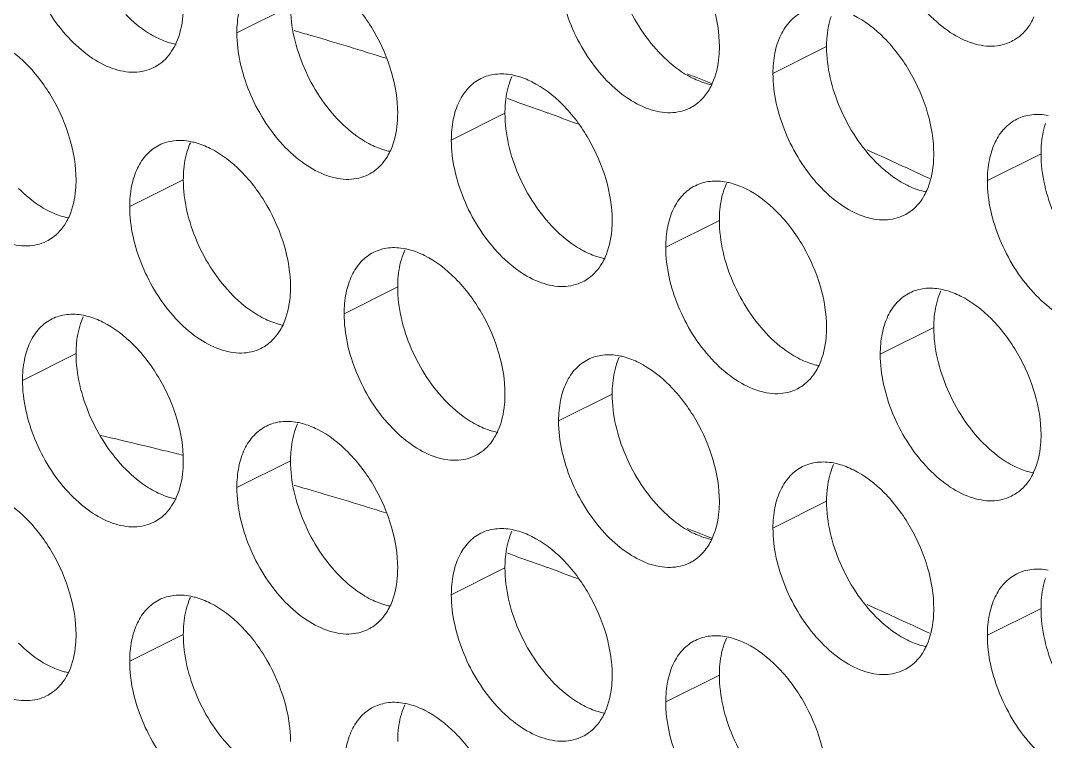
# Model space of a CAD drawing. Header units: millimetres. Extents: x 0 to 2524, y 0 to 1785.
# Drawn here: x 1859.44 to 1870.26, y 799.58 to 807.19 of the extents above; entities that cross this region are included whole.
import ezdxf

# ---------------------------------------------------------------- set-up
doc = ezdxf.new("R2010")
doc.units = ezdxf.units.MM
doc.header["$LTSCALE"] = 0.1
doc.layers.add('标注', color=251, linetype='Continuous', lineweight=9)

msp = doc.modelspace()

# ---------------------------------------------------------------- linework, layer by layer
at = {"layer": '标注'}
for p, q in [((1862.288, 807.347), (1861.722, 807.064)), ((1867.945, 806.918), (1867.379, 806.635)), ((1866.618, 806.574), (1866.672, 806.553)), ((1866.672, 806.553), (1866.731, 806.529)), ((1864.599, 806.362), (1864.577, 806.369)), ((1864.678, 806.334), (1864.599, 806.362)), ((1864.551, 806.215), (1863.985, 805.932)), ((1870.208, 805.787), (1869.642, 805.504)), ((1861.157, 805.512), (1860.591, 805.229)), ((1868.969, 805.554), (1869.03, 805.525)), ((1866.814, 805.084), (1866.248, 804.801)), ((1863.419, 804.381), (1862.854, 804.098)), ((1869.076, 803.953), (1868.511, 803.67)), ((1860.025, 803.678), (1859.46, 803.395)), ((1865.682, 803.25), (1865.117, 802.967)), ((1862.288, 802.547), (1861.722, 802.264)), ((1867.945, 802.118), (1867.379, 801.835)), ((1866.618, 801.774), (1866.672, 801.753)), ((1866.672, 801.753), (1866.731, 801.729)), ((1864.599, 801.562), (1864.577, 801.569)), ((1864.678, 801.534), (1864.599, 801.562)), ((1864.551, 801.415), (1863.985, 801.132)), ((1870.208, 800.987), (1869.642, 800.704)), ((1868.969, 800.754), (1869.03, 800.725)), ((1861.157, 800.712), (1860.591, 800.429)), ((1866.814, 800.284), (1866.248, 800.001))]:
    msp.add_line(p, q, dxfattribs=at)
for centre, radius, start, end in [((1851.393, 768.97), 39.654, 73.727, 73.9941), ((1851.179, 768.244), 40.411, 72.5573, 73.7232), ((1869.693, 807.378), 0.453, 296.5256, 305.9034), ((1860.642, 807.103), 0.453, 296.5256, 305.9034), ((1865.295, 806.304), 0.734, 155.8796, 161.7803), ((1850.978, 767.436), 42.147, 68.2177, 68.4277), ((1850.332, 765.691), 43.1, 70.0992, 70.5572), ((1866.299, 806.675), 0.453, 296.5256, 305.9034), ((1850.171, 765.248), 43.572, 69.6619, 70.0992), ((1861.901, 805.601), 0.734, 155.8796, 161.7803), ((1849.654, 764.347), 45.509, 64.8858, 65.7125), ((1862.905, 805.972), 0.453, 296.5256, 305.9034), ((1867.558, 805.173), 0.734, 155.8796, 161.7803), ((1868.562, 805.543), 0.453, 296.5256, 305.9034), ((1859.511, 805.269), 0.453, 296.5256, 305.9034), ((1864.164, 804.47), 0.734, 155.8796, 161.7803), ((1865.168, 804.84), 0.453, 296.5256, 305.9034), ((1869.821, 804.041), 0.734, 155.8796, 161.7803), ((1860.77, 803.767), 0.734, 155.8796, 161.7803), ((1861.774, 804.138), 0.453, 296.5256, 305.9034), ((1866.427, 803.339), 0.734, 155.8796, 161.7803), ((1867.431, 803.709), 0.453, 296.5256, 305.9034), ((1863.033, 802.636), 0.734, 155.8796, 161.7803), ((1851.95, 766.256), 37.495, 75.7992, 77.1627), ((1864.037, 803.006), 0.453, 296.5256, 305.9034), ((1868.689, 802.207), 0.734, 155.8796, 161.7803), ((1851.393, 764.17), 39.654, 73.727, 73.9941), ((1851.179, 763.444), 40.411, 72.5573, 73.7232), ((1869.693, 802.578), 0.453, 296.5256, 305.9034), ((1860.642, 802.303), 0.453, 296.5256, 305.9034), ((1850.978, 762.636), 42.147, 68.2177, 68.4277), ((1865.295, 801.504), 0.734, 155.8796, 161.7803), ((1850.332, 760.891), 43.1, 70.0992, 70.5572), ((1866.299, 801.875), 0.453, 296.5256, 305.9034), ((1850.171, 760.448), 43.572, 69.6619, 70.0992), ((1861.901, 800.801), 0.734, 155.8796, 161.7803), ((1849.654, 759.547), 45.509, 64.8858, 65.7125), ((1862.905, 801.172), 0.453, 296.5256, 305.9034), ((1867.558, 800.373), 0.734, 155.8796, 161.7803), ((1868.562, 800.743), 0.453, 296.5256, 305.9034), ((1859.511, 800.469), 0.453, 296.5256, 305.9034), ((1864.164, 799.67), 0.734, 155.8796, 161.7803), ((1865.168, 800.04), 0.453, 296.5256, 305.9034)]:
    msp.add_arc(centre, radius, start, end, dxfattribs=at)
for points, knots in [([(1869.896, 806.972), (1869.833, 806.941), (1869.683, 806.907), (1869.445, 806.955), (1869.207, 807.085), (1868.899, 807.363), (1868.613, 807.826), (1868.511, 808.258), (1868.511, 808.47)], [0, 0, 0, 0, 0.090718, 0.191742, 0.308104, 0.439279, 0.725532, 1, 1, 1, 1]), ([(1865.965, 808.382), (1866.086, 808.321), (1866.316, 808.141), (1866.582, 807.783), (1866.764, 807.364), (1866.814, 807.063), (1866.814, 806.918)], [0, 0, 0, 0, 0.229676, 0.488215, 0.753207, 1, 1, 1, 1]), ([(1860.845, 806.698), (1860.782, 806.666), (1860.632, 806.632), (1860.395, 806.68), (1860.156, 806.811), (1859.848, 807.088), (1859.562, 807.551), (1859.46, 807.984), (1859.46, 808.195)], [0, 0, 0, 0, 0.090718, 0.191742, 0.308104, 0.439279, 0.725532, 1, 1, 1, 1]), ([(1866.206, 806.828), (1866.044, 806.99), (1865.793, 807.377), (1865.682, 807.828), (1865.682, 808.05)], [0, 0, 0, 0, 0.508684, 1, 1, 1, 1]), ([(1866.502, 806.269), (1866.439, 806.238), (1866.289, 806.204), (1866.051, 806.252), (1865.813, 806.382), (1865.505, 806.66), (1865.219, 807.123), (1865.117, 807.555), (1865.117, 807.767)], [0, 0, 0, 0, 0.090718, 0.191742, 0.308104, 0.439279, 0.725532, 1, 1, 1, 1]), ([(1861.722, 807.064), (1861.722, 807.137), (1861.734, 807.276), (1861.793, 807.466), (1861.893, 807.618), (1861.985, 807.688), (1862.034, 807.713)], [0, 0, 0, 0, 0.289235, 0.54966, 0.782932, 1, 1, 1, 1]), ([(1862.571, 807.679), (1862.692, 807.618), (1862.922, 807.438), (1863.188, 807.08), (1863.369, 806.661), (1863.419, 806.36), (1863.419, 806.215)], [0, 0, 0, 0, 0.229676, 0.488215, 0.753207, 1, 1, 1, 1]), ([(1861.157, 807.347), (1861.157, 807.311), (1861.151, 807.179), (1861.122, 807.046), (1861.082, 806.958)], [0, 0, 0, 0, 0.268874, 1, 1, 1, 1]), ([(1862.812, 806.125), (1862.65, 806.287), (1862.399, 806.675), (1862.288, 807.125), (1862.288, 807.347)], [0, 0, 0, 0, 0.508684, 1, 1, 1, 1]), ([(1860.874, 807.015), (1860.845, 807.029), (1860.728, 807.095), (1860.622, 807.183), (1860.549, 807.256)], [0, 0, 0, 0, 0.235002, 1, 1, 1, 1]), ([(1867.379, 806.635), (1867.379, 806.708), (1867.391, 806.847), (1867.45, 807.037), (1867.55, 807.19), (1867.642, 807.26), (1867.691, 807.284)], [0, 0, 0, 0, 0.289235, 0.54966, 0.782932, 1, 1, 1, 1]), ([(1867.945, 806.918), (1867.945, 806.947), (1867.949, 807.054), (1867.967, 807.161), (1867.992, 807.237)], [0, 0, 0, 0, 0.264225, 1, 1, 1, 1]), ([(1868.228, 807.25), (1868.348, 807.19), (1868.579, 807.01), (1868.845, 806.652), (1869.026, 806.233), (1869.076, 805.932), (1869.076, 805.787)], [0, 0, 0, 0, 0.229676, 0.488215, 0.753207, 1, 1, 1, 1]), ([(1870.133, 807.232), (1870.123, 807.209), (1870.08, 807.125), (1870.015, 807.051), (1869.959, 807.011)], [0, 0, 0, 0, 0.265525, 1, 1, 1, 1]), ([(1861.082, 806.942), (1861.064, 806.946), (1860.993, 806.962), (1860.924, 806.99), (1860.874, 807.015)], [0, 0, 0, 0, 0.238696, 1, 1, 1, 1]), ([(1863.108, 805.566), (1863.045, 805.535), (1862.895, 805.501), (1862.657, 805.549), (1862.419, 805.679), (1862.111, 805.957), (1861.825, 806.42), (1861.722, 806.852), (1861.722, 807.064)], [0, 0, 0, 0, 0.090718, 0.191742, 0.308104, 0.439279, 0.725532, 1, 1, 1, 1]), ([(1859.177, 806.976), (1859.298, 806.915), (1859.528, 806.735), (1859.794, 806.377), (1859.975, 805.958), (1860.025, 805.657), (1860.025, 805.512)], [0, 0, 0, 0, 0.229676, 0.488215, 0.753207, 1, 1, 1, 1]), ([(1861.082, 806.958), (1861.072, 806.935), (1861.029, 806.851), (1860.964, 806.777), (1860.908, 806.736)], [0, 0, 0, 0, 0.265525, 1, 1, 1, 1]), ([(1866.814, 806.918), (1866.814, 806.883), (1866.808, 806.75), (1866.779, 806.618), (1866.739, 806.529)], [0, 0, 0, 0, 0.268874, 1, 1, 1, 1]), ([(1868.469, 805.696), (1868.307, 805.859), (1868.056, 806.246), (1867.945, 806.697), (1867.945, 806.918)], [0, 0, 0, 0, 0.508684, 1, 1, 1, 1]), ([(1866.531, 806.586), (1866.502, 806.6), (1866.384, 806.667), (1866.279, 806.754), (1866.206, 806.828)], [0, 0, 0, 0, 0.235002, 1, 1, 1, 1]), ([(1863.985, 805.932), (1863.985, 806.005), (1863.997, 806.144), (1864.056, 806.334), (1864.156, 806.487), (1864.248, 806.557), (1864.297, 806.581)], [0, 0, 0, 0, 0.289235, 0.54966, 0.782932, 1, 1, 1, 1]), ([(1864.297, 806.581), (1864.345, 806.606), (1864.455, 806.637), (1864.569, 806.63), (1864.626, 806.62)], [0, 0, 0, 0, 0.482538, 1, 1, 1, 1]), ([(1864.626, 806.62), (1864.643, 806.616), (1864.715, 806.6), (1864.784, 806.572), (1864.834, 806.547)], [0, 0, 0, 0, 0.238696, 1, 1, 1, 1]), ([(1866.738, 806.514), (1866.721, 806.517), (1866.65, 806.534), (1866.581, 806.561), (1866.531, 806.586)], [0, 0, 0, 0, 0.238696, 1, 1, 1, 1]), ([(1868.764, 805.138), (1868.702, 805.107), (1868.552, 805.073), (1868.314, 805.12), (1868.076, 805.251), (1867.768, 805.529), (1867.482, 805.991), (1867.379, 806.424), (1867.379, 806.635)], [0, 0, 0, 0, 0.090718, 0.191742, 0.308104, 0.439279, 0.725532, 1, 1, 1, 1]), ([(1864.551, 806.215), (1864.551, 806.244), (1864.555, 806.351), (1864.573, 806.459), (1864.598, 806.534)], [0, 0, 0, 0, 0.264225, 1, 1, 1, 1]), ([(1864.834, 806.547), (1864.954, 806.487), (1865.185, 806.307), (1865.451, 805.949), (1865.632, 805.53), (1865.682, 805.229), (1865.682, 805.084)], [0, 0, 0, 0, 0.229676, 0.488215, 0.753207, 1, 1, 1, 1]), ([(1866.739, 806.529), (1866.729, 806.506), (1866.685, 806.422), (1866.621, 806.348), (1866.565, 806.308)], [0, 0, 0, 0, 0.265525, 1, 1, 1, 1]), ([(1859.713, 804.863), (1859.651, 804.832), (1859.501, 804.798), (1859.263, 804.846), (1859.025, 804.977), (1858.717, 805.254), (1858.431, 805.717), (1858.328, 806.149), (1858.328, 806.361)], [0, 0, 0, 0, 0.090718, 0.191742, 0.308104, 0.439279, 0.725532, 1, 1, 1, 1]), ([(1863.419, 806.215), (1863.419, 806.18), (1863.414, 806.047), (1863.385, 805.915), (1863.345, 805.826)], [0, 0, 0, 0, 0.268874, 1, 1, 1, 1]), ([(1865.075, 804.993), (1864.913, 805.156), (1864.662, 805.543), (1864.551, 805.994), (1864.551, 806.215)], [0, 0, 0, 0, 0.508684, 1, 1, 1, 1]), ([(1869.642, 805.504), (1869.642, 805.577), (1869.654, 805.716), (1869.713, 805.906), (1869.812, 806.058), (1869.905, 806.129), (1869.954, 806.153)], [0, 0, 0, 0, 0.289235, 0.54966, 0.782932, 1, 1, 1, 1]), ([(1869.954, 806.153), (1870.002, 806.177), (1870.112, 806.209), (1870.226, 806.202), (1870.283, 806.191)], [0, 0, 0, 0, 0.482538, 1, 1, 1, 1]), ([(1863.137, 805.883), (1863.108, 805.897), (1862.99, 805.964), (1862.885, 806.051), (1862.812, 806.125)], [0, 0, 0, 0, 0.235002, 1, 1, 1, 1]), ([(1870.208, 805.787), (1870.208, 805.815), (1870.211, 805.923), (1870.23, 806.03), (1870.255, 806.105)], [0, 0, 0, 0, 0.264225, 1, 1, 1, 1]), ([(1860.903, 805.878), (1860.951, 805.903), (1861.061, 805.934), (1861.175, 805.928), (1861.232, 805.917)], [0, 0, 0, 0, 0.482538, 1, 1, 1, 1]), ([(1865.37, 804.435), (1865.308, 804.404), (1865.158, 804.37), (1864.92, 804.417), (1864.682, 804.548), (1864.374, 804.826), (1864.088, 805.288), (1863.985, 805.721), (1863.985, 805.932)], [0, 0, 0, 0, 0.090718, 0.191742, 0.308104, 0.439279, 0.725532, 1, 1, 1, 1]), ([(1860.591, 805.229), (1860.591, 805.302), (1860.603, 805.441), (1860.662, 805.631), (1860.761, 805.784), (1860.854, 805.854), (1860.903, 805.878)], [0, 0, 0, 0, 0.289235, 0.54966, 0.782932, 1, 1, 1, 1]), ([(1861.157, 805.512), (1861.157, 805.541), (1861.16, 805.648), (1861.179, 805.756), (1861.204, 805.831)], [0, 0, 0, 0, 0.264225, 1, 1, 1, 1]), ([(1861.232, 805.917), (1861.249, 805.913), (1861.321, 805.897), (1861.39, 805.869), (1861.44, 805.844)], [0, 0, 0, 0, 0.238696, 1, 1, 1, 1]), ([(1861.44, 805.844), (1861.56, 805.784), (1861.791, 805.604), (1862.057, 805.246), (1862.238, 804.827), (1862.288, 804.526), (1862.288, 804.381)], [0, 0, 0, 0, 0.229676, 0.488215, 0.753207, 1, 1, 1, 1]), ([(1863.344, 805.811), (1863.327, 805.814), (1863.256, 805.831), (1863.187, 805.858), (1863.137, 805.883)], [0, 0, 0, 0, 0.238696, 1, 1, 1, 1]), ([(1863.345, 805.826), (1863.335, 805.804), (1863.291, 805.72), (1863.227, 805.645), (1863.171, 805.605)], [0, 0, 0, 0, 0.265525, 1, 1, 1, 1]), ([(1869.076, 805.787), (1869.076, 805.751), (1869.071, 805.619), (1869.041, 805.486), (1869.002, 805.398)], [0, 0, 0, 0, 0.268874, 1, 1, 1, 1]), ([(1870.732, 804.565), (1870.57, 804.728), (1870.319, 805.115), (1870.208, 805.565), (1870.208, 805.787)], [0, 0, 0, 0, 0.508684, 1, 1, 1, 1]), ([(1868.794, 805.455), (1868.765, 805.469), (1868.647, 805.535), (1868.542, 805.623), (1868.469, 805.696)], [0, 0, 0, 0, 0.235002, 1, 1, 1, 1]), ([(1860.025, 805.512), (1860.025, 805.477), (1860.02, 805.344), (1859.99, 805.212), (1859.951, 805.123)], [0, 0, 0, 0, 0.268874, 1, 1, 1, 1]), ([(1861.681, 804.29), (1861.519, 804.453), (1861.268, 804.84), (1861.157, 805.291), (1861.157, 805.512)], [0, 0, 0, 0, 0.508684, 1, 1, 1, 1]), ([(1866.56, 805.45), (1866.608, 805.474), (1866.718, 805.506), (1866.832, 805.499), (1866.889, 805.488)], [0, 0, 0, 0, 0.482538, 1, 1, 1, 1]), ([(1871.027, 804.006), (1870.965, 803.975), (1870.815, 803.941), (1870.577, 803.989), (1870.338, 804.12), (1870.031, 804.397), (1869.745, 804.86), (1869.642, 805.292), (1869.642, 805.504)], [0, 0, 0, 0, 0.090718, 0.191742, 0.308104, 0.439279, 0.725532, 1, 1, 1, 1]), ([(1859.743, 805.18), (1859.714, 805.194), (1859.596, 805.261), (1859.491, 805.348), (1859.418, 805.422)], [0, 0, 0, 0, 0.235002, 1, 1, 1, 1]), ([(1866.248, 804.801), (1866.248, 804.874), (1866.26, 805.013), (1866.319, 805.203), (1866.418, 805.355), (1866.511, 805.426), (1866.56, 805.45)], [0, 0, 0, 0, 0.289235, 0.54966, 0.782932, 1, 1, 1, 1]), ([(1866.814, 805.084), (1866.814, 805.112), (1866.817, 805.22), (1866.836, 805.327), (1866.861, 805.402)], [0, 0, 0, 0, 0.264225, 1, 1, 1, 1]), ([(1866.889, 805.488), (1866.906, 805.485), (1866.978, 805.468), (1867.046, 805.441), (1867.096, 805.416)], [0, 0, 0, 0, 0.238696, 1, 1, 1, 1]), ([(1867.096, 805.416), (1867.217, 805.356), (1867.448, 805.175), (1867.714, 804.817), (1867.895, 804.399), (1867.945, 804.097), (1867.945, 803.953)], [0, 0, 0, 0, 0.229676, 0.488215, 0.753207, 1, 1, 1, 1]), ([(1869.001, 805.383), (1868.984, 805.386), (1868.912, 805.402), (1868.844, 805.43), (1868.794, 805.455)], [0, 0, 0, 0, 0.238696, 1, 1, 1, 1]), ([(1869.002, 805.398), (1868.991, 805.375), (1868.948, 805.291), (1868.884, 805.217), (1868.828, 805.176)], [0, 0, 0, 0, 0.265525, 1, 1, 1, 1]), ([(1859.95, 805.108), (1859.933, 805.111), (1859.861, 805.128), (1859.793, 805.155), (1859.743, 805.18)], [0, 0, 0, 0, 0.238696, 1, 1, 1, 1]), ([(1861.976, 803.732), (1861.914, 803.701), (1861.764, 803.667), (1861.526, 803.715), (1861.287, 803.845), (1860.98, 804.123), (1860.694, 804.585), (1860.591, 805.018), (1860.591, 805.229)], [0, 0, 0, 0, 0.090718, 0.191742, 0.308104, 0.439279, 0.725532, 1, 1, 1, 1]), ([(1859.951, 805.123), (1859.94, 805.101), (1859.897, 805.017), (1859.833, 804.942), (1859.777, 804.902)], [0, 0, 0, 0, 0.265525, 1, 1, 1, 1]), ([(1865.682, 805.084), (1865.682, 805.048), (1865.677, 804.916), (1865.647, 804.783), (1865.608, 804.695)], [0, 0, 0, 0, 0.268874, 1, 1, 1, 1]), ([(1867.337, 803.862), (1867.176, 804.025), (1866.925, 804.412), (1866.814, 804.862), (1866.814, 805.084)], [0, 0, 0, 0, 0.508684, 1, 1, 1, 1]), ([(1865.399, 804.752), (1865.371, 804.766), (1865.253, 804.832), (1865.148, 804.92), (1865.075, 804.993)], [0, 0, 0, 0, 0.235002, 1, 1, 1, 1]), ([(1862.854, 804.098), (1862.854, 804.171), (1862.866, 804.31), (1862.925, 804.5), (1863.024, 804.652), (1863.117, 804.723), (1863.166, 804.747)], [0, 0, 0, 0, 0.289235, 0.54966, 0.782932, 1, 1, 1, 1]), ([(1863.166, 804.747), (1863.214, 804.771), (1863.324, 804.803), (1863.438, 804.796), (1863.495, 804.785)], [0, 0, 0, 0, 0.482538, 1, 1, 1, 1]), ([(1863.495, 804.785), (1863.512, 804.782), (1863.583, 804.765), (1863.652, 804.738), (1863.702, 804.713)], [0, 0, 0, 0, 0.238696, 1, 1, 1, 1]), ([(1865.607, 804.68), (1865.59, 804.683), (1865.518, 804.7), (1865.449, 804.727), (1865.399, 804.752)], [0, 0, 0, 0, 0.238696, 1, 1, 1, 1]), ([(1867.633, 803.304), (1867.57, 803.272), (1867.421, 803.238), (1867.183, 803.286), (1866.944, 803.417), (1866.637, 803.694), (1866.351, 804.157), (1866.248, 804.589), (1866.248, 804.801)], [0, 0, 0, 0, 0.090718, 0.191742, 0.308104, 0.439279, 0.725532, 1, 1, 1, 1]), ([(1863.419, 804.381), (1863.419, 804.409), (1863.423, 804.517), (1863.442, 804.624), (1863.467, 804.699)], [0, 0, 0, 0, 0.264225, 1, 1, 1, 1]), ([(1863.702, 804.713), (1863.823, 804.653), (1864.054, 804.472), (1864.32, 804.114), (1864.501, 803.696), (1864.551, 803.395), (1864.551, 803.25)], [0, 0, 0, 0, 0.229676, 0.488215, 0.753207, 1, 1, 1, 1]), ([(1865.608, 804.695), (1865.597, 804.672), (1865.554, 804.588), (1865.49, 804.514), (1865.434, 804.473)], [0, 0, 0, 0, 0.265525, 1, 1, 1, 1]), ([(1862.288, 804.381), (1862.288, 804.345), (1862.282, 804.213), (1862.253, 804.08), (1862.214, 803.992)], [0, 0, 0, 0, 0.268874, 1, 1, 1, 1]), ([(1863.943, 803.159), (1863.782, 803.322), (1863.531, 803.709), (1863.419, 804.159), (1863.419, 804.381)], [0, 0, 0, 0, 0.508684, 1, 1, 1, 1]), ([(1868.511, 803.67), (1868.511, 803.743), (1868.523, 803.881), (1868.582, 804.072), (1868.681, 804.224), (1868.774, 804.294), (1868.823, 804.319)], [0, 0, 0, 0, 0.289235, 0.54966, 0.782932, 1, 1, 1, 1]), ([(1868.823, 804.319), (1868.871, 804.343), (1868.981, 804.375), (1869.095, 804.368), (1869.151, 804.357)], [0, 0, 0, 0, 0.482538, 1, 1, 1, 1]), ([(1869.151, 804.357), (1869.169, 804.354), (1869.24, 804.337), (1869.309, 804.31), (1869.359, 804.285)], [0, 0, 0, 0, 0.238696, 1, 1, 1, 1]), ([(1862.005, 804.049), (1861.977, 804.063), (1861.859, 804.13), (1861.753, 804.217), (1861.681, 804.29)], [0, 0, 0, 0, 0.235002, 1, 1, 1, 1]), ([(1869.076, 803.953), (1869.076, 803.981), (1869.08, 804.088), (1869.099, 804.196), (1869.124, 804.271)], [0, 0, 0, 0, 0.264225, 1, 1, 1, 1]), ([(1869.359, 804.285), (1869.48, 804.224), (1869.71, 804.044), (1869.977, 803.686), (1870.158, 803.267), (1870.208, 802.966), (1870.208, 802.821)], [0, 0, 0, 0, 0.229676, 0.488215, 0.753207, 1, 1, 1, 1]), ([(1859.772, 804.044), (1859.82, 804.068), (1859.93, 804.1), (1860.044, 804.093), (1860.101, 804.082)], [0, 0, 0, 0, 0.482538, 1, 1, 1, 1]), ([(1864.239, 802.601), (1864.176, 802.569), (1864.026, 802.535), (1863.789, 802.583), (1863.55, 802.714), (1863.242, 802.991), (1862.956, 803.454), (1862.854, 803.886), (1862.854, 804.098)], [0, 0, 0, 0, 0.090718, 0.191742, 0.308104, 0.439279, 0.725532, 1, 1, 1, 1]), ([(1859.46, 803.395), (1859.46, 803.468), (1859.472, 803.607), (1859.531, 803.797), (1859.63, 803.949), (1859.723, 804.02), (1859.772, 804.044)], [0, 0, 0, 0, 0.289235, 0.54966, 0.782932, 1, 1, 1, 1]), ([(1860.025, 803.678), (1860.025, 803.706), (1860.029, 803.814), (1860.048, 803.921), (1860.073, 803.996)], [0, 0, 0, 0, 0.264225, 1, 1, 1, 1]), ([(1860.101, 804.082), (1860.118, 804.079), (1860.189, 804.062), (1860.258, 804.035), (1860.308, 804.01)], [0, 0, 0, 0, 0.238696, 1, 1, 1, 1]), ([(1860.308, 804.01), (1860.429, 803.95), (1860.659, 803.769), (1860.926, 803.411), (1861.107, 802.993), (1861.157, 802.692), (1861.157, 802.547)], [0, 0, 0, 0, 0.229676, 0.488215, 0.753207, 1, 1, 1, 1]), ([(1862.213, 803.977), (1862.196, 803.98), (1862.124, 803.997), (1862.055, 804.024), (1862.005, 804.049)], [0, 0, 0, 0, 0.238696, 1, 1, 1, 1]), ([(1862.214, 803.992), (1862.203, 803.969), (1862.16, 803.885), (1862.096, 803.811), (1862.04, 803.77)], [0, 0, 0, 0, 0.265525, 1, 1, 1, 1]), ([(1867.945, 803.953), (1867.945, 803.917), (1867.939, 803.785), (1867.91, 803.652), (1867.87, 803.564)], [0, 0, 0, 0, 0.268874, 1, 1, 1, 1]), ([(1869.6, 802.73), (1869.439, 802.893), (1869.188, 803.28), (1869.076, 803.731), (1869.076, 803.953)], [0, 0, 0, 0, 0.508684, 1, 1, 1, 1]), ([(1867.662, 803.62), (1867.634, 803.635), (1867.516, 803.701), (1867.41, 803.788), (1867.337, 803.862)], [0, 0, 0, 0, 0.235002, 1, 1, 1, 1]), ([(1860.549, 802.456), (1860.388, 802.619), (1860.137, 803.006), (1860.025, 803.456), (1860.025, 803.678)], [0, 0, 0, 0, 0.508684, 1, 1, 1, 1]), ([(1865.428, 803.616), (1865.477, 803.64), (1865.587, 803.672), (1865.701, 803.665), (1865.757, 803.654)], [0, 0, 0, 0, 0.482538, 1, 1, 1, 1]), ([(1865.757, 803.654), (1865.775, 803.651), (1865.846, 803.634), (1865.915, 803.607), (1865.965, 803.582)], [0, 0, 0, 0, 0.238696, 1, 1, 1, 1]), ([(1869.896, 802.172), (1869.833, 802.141), (1869.683, 802.107), (1869.445, 802.155), (1869.207, 802.285), (1868.899, 802.563), (1868.613, 803.026), (1868.511, 803.458), (1868.511, 803.67)], [0, 0, 0, 0, 0.090718, 0.191742, 0.308104, 0.439279, 0.725532, 1, 1, 1, 1]), ([(1865.117, 802.967), (1865.117, 803.04), (1865.129, 803.179), (1865.188, 803.369), (1865.287, 803.521), (1865.38, 803.591), (1865.428, 803.616)], [0, 0, 0, 0, 0.289235, 0.54966, 0.782932, 1, 1, 1, 1]), ([(1865.682, 803.25), (1865.682, 803.278), (1865.686, 803.385), (1865.705, 803.493), (1865.73, 803.568)], [0, 0, 0, 0, 0.264225, 1, 1, 1, 1]), ([(1865.965, 803.582), (1866.086, 803.521), (1866.316, 803.341), (1866.582, 802.983), (1866.764, 802.564), (1866.814, 802.263), (1866.814, 802.118)], [0, 0, 0, 0, 0.229676, 0.488215, 0.753207, 1, 1, 1, 1]), ([(1867.87, 803.548), (1867.853, 803.552), (1867.781, 803.568), (1867.712, 803.595), (1867.662, 803.62)], [0, 0, 0, 0, 0.238696, 1, 1, 1, 1]), ([(1867.87, 803.564), (1867.86, 803.541), (1867.817, 803.457), (1867.753, 803.383), (1867.696, 803.342)], [0, 0, 0, 0, 0.265525, 1, 1, 1, 1]), ([(1860.845, 801.898), (1860.782, 801.866), (1860.632, 801.832), (1860.395, 801.88), (1860.156, 802.011), (1859.848, 802.288), (1859.562, 802.751), (1859.46, 803.184), (1859.46, 803.395)], [0, 0, 0, 0, 0.090718, 0.191742, 0.308104, 0.439279, 0.725532, 1, 1, 1, 1]), ([(1864.551, 803.25), (1864.551, 803.214), (1864.545, 803.082), (1864.516, 802.949), (1864.476, 802.861)], [0, 0, 0, 0, 0.268874, 1, 1, 1, 1]), ([(1866.206, 802.028), (1866.044, 802.19), (1865.793, 802.577), (1865.682, 803.028), (1865.682, 803.25)], [0, 0, 0, 0, 0.508684, 1, 1, 1, 1]), ([(1864.268, 802.917), (1864.24, 802.932), (1864.122, 802.998), (1864.016, 803.086), (1863.943, 803.159)], [0, 0, 0, 0, 0.235002, 1, 1, 1, 1]), ([(1861.722, 802.264), (1861.722, 802.337), (1861.734, 802.476), (1861.793, 802.666), (1861.893, 802.818), (1861.985, 802.888), (1862.034, 802.913)], [0, 0, 0, 0, 0.289235, 0.54966, 0.782932, 1, 1, 1, 1]), ([(1862.034, 802.913), (1862.083, 802.937), (1862.193, 802.969), (1862.306, 802.962), (1862.363, 802.951)], [0, 0, 0, 0, 0.482538, 1, 1, 1, 1]), ([(1862.363, 802.951), (1862.38, 802.948), (1862.452, 802.931), (1862.521, 802.904), (1862.571, 802.879)], [0, 0, 0, 0, 0.238696, 1, 1, 1, 1]), ([(1864.476, 802.845), (1864.459, 802.849), (1864.387, 802.865), (1864.318, 802.892), (1864.268, 802.917)], [0, 0, 0, 0, 0.238696, 1, 1, 1, 1]), ([(1866.502, 801.469), (1866.439, 801.438), (1866.289, 801.404), (1866.051, 801.452), (1865.813, 801.582), (1865.505, 801.86), (1865.219, 802.323), (1865.117, 802.755), (1865.117, 802.967)], [0, 0, 0, 0, 0.090718, 0.191742, 0.308104, 0.439279, 0.725532, 1, 1, 1, 1]), ([(1862.288, 802.547), (1862.288, 802.575), (1862.292, 802.683), (1862.311, 802.79), (1862.335, 802.865)], [0, 0, 0, 0, 0.264225, 1, 1, 1, 1]), ([(1862.571, 802.879), (1862.692, 802.818), (1862.922, 802.638), (1863.188, 802.28), (1863.369, 801.861), (1863.419, 801.56), (1863.419, 801.415)], [0, 0, 0, 0, 0.229676, 0.488215, 0.753207, 1, 1, 1, 1]), ([(1864.476, 802.861), (1864.466, 802.838), (1864.423, 802.754), (1864.359, 802.68), (1864.302, 802.639)], [0, 0, 0, 0, 0.265525, 1, 1, 1, 1]), ([(1870.208, 802.821), (1870.208, 802.786), (1870.202, 802.653), (1870.173, 802.521), (1870.133, 802.432)], [0, 0, 0, 0, 0.268874, 1, 1, 1, 1]), ([(1869.925, 802.489), (1869.896, 802.503), (1869.779, 802.57), (1869.673, 802.657), (1869.6, 802.73)], [0, 0, 0, 0, 0.235002, 1, 1, 1, 1]), ([(1861.157, 802.547), (1861.157, 802.511), (1861.151, 802.379), (1861.122, 802.246), (1861.082, 802.158)], [0, 0, 0, 0, 0.268874, 1, 1, 1, 1]), ([(1862.812, 801.325), (1862.65, 801.487), (1862.399, 801.875), (1862.288, 802.325), (1862.288, 802.547)], [0, 0, 0, 0, 0.508684, 1, 1, 1, 1]), ([(1867.379, 801.835), (1867.379, 801.908), (1867.391, 802.047), (1867.45, 802.237), (1867.55, 802.39), (1867.642, 802.46), (1867.691, 802.484)], [0, 0, 0, 0, 0.289235, 0.54966, 0.782932, 1, 1, 1, 1]), ([(1867.691, 802.484), (1867.74, 802.508), (1867.85, 802.54), (1867.963, 802.533), (1868.02, 802.523)], [0, 0, 0, 0, 0.482538, 1, 1, 1, 1]), ([(1868.02, 802.523), (1868.037, 802.519), (1868.109, 802.503), (1868.178, 802.475), (1868.228, 802.45)], [0, 0, 0, 0, 0.238696, 1, 1, 1, 1]), ([(1870.133, 802.417), (1870.115, 802.42), (1870.044, 802.437), (1869.975, 802.464), (1869.925, 802.489)], [0, 0, 0, 0, 0.238696, 1, 1, 1, 1]), ([(1860.874, 802.215), (1860.845, 802.229), (1860.728, 802.295), (1860.622, 802.383), (1860.549, 802.456)], [0, 0, 0, 0, 0.235002, 1, 1, 1, 1]), ([(1867.945, 802.118), (1867.945, 802.147), (1867.949, 802.254), (1867.967, 802.361), (1867.992, 802.437)], [0, 0, 0, 0, 0.264225, 1, 1, 1, 1]), ([(1868.228, 802.45), (1868.348, 802.39), (1868.579, 802.21), (1868.845, 801.852), (1869.026, 801.433), (1869.076, 801.132), (1869.076, 800.987)], [0, 0, 0, 0, 0.229676, 0.488215, 0.753207, 1, 1, 1, 1]), ([(1870.133, 802.432), (1870.123, 802.409), (1870.08, 802.325), (1870.015, 802.251), (1869.959, 802.211)], [0, 0, 0, 0, 0.265525, 1, 1, 1, 1]), ([(1863.108, 800.766), (1863.045, 800.735), (1862.895, 800.701), (1862.657, 800.749), (1862.419, 800.879), (1862.111, 801.157), (1861.825, 801.62), (1861.722, 802.052), (1861.722, 802.264)], [0, 0, 0, 0, 0.090718, 0.191742, 0.308104, 0.439279, 0.725532, 1, 1, 1, 1]), ([(1859.177, 802.176), (1859.298, 802.115), (1859.528, 801.935), (1859.794, 801.577), (1859.975, 801.158), (1860.025, 800.857), (1860.025, 800.712)], [0, 0, 0, 0, 0.229676, 0.488215, 0.753207, 1, 1, 1, 1]), ([(1861.082, 802.142), (1861.064, 802.146), (1860.993, 802.162), (1860.924, 802.19), (1860.874, 802.215)], [0, 0, 0, 0, 0.238696, 1, 1, 1, 1]), ([(1861.082, 802.158), (1861.072, 802.135), (1861.029, 802.051), (1860.964, 801.977), (1860.908, 801.936)], [0, 0, 0, 0, 0.265525, 1, 1, 1, 1]), ([(1866.814, 802.118), (1866.814, 802.083), (1866.808, 801.95), (1866.779, 801.818), (1866.739, 801.729)], [0, 0, 0, 0, 0.268874, 1, 1, 1, 1]), ([(1868.469, 800.896), (1868.307, 801.059), (1868.056, 801.446), (1867.945, 801.897), (1867.945, 802.118)], [0, 0, 0, 0, 0.508684, 1, 1, 1, 1]), ([(1866.531, 801.786), (1866.502, 801.8), (1866.384, 801.867), (1866.279, 801.954), (1866.206, 802.028)], [0, 0, 0, 0, 0.235002, 1, 1, 1, 1]), ([(1864.297, 801.781), (1864.345, 801.806), (1864.455, 801.837), (1864.569, 801.83), (1864.626, 801.82)], [0, 0, 0, 0, 0.482538, 1, 1, 1, 1]), ([(1864.626, 801.82), (1864.643, 801.816), (1864.715, 801.8), (1864.784, 801.772), (1864.834, 801.747)], [0, 0, 0, 0, 0.238696, 1, 1, 1, 1]), ([(1868.764, 800.338), (1868.702, 800.307), (1868.552, 800.273), (1868.314, 800.32), (1868.076, 800.451), (1867.768, 800.729), (1867.482, 801.191), (1867.379, 801.624), (1867.379, 801.835)], [0, 0, 0, 0, 0.090718, 0.191742, 0.308104, 0.439279, 0.725532, 1, 1, 1, 1]), ([(1863.985, 801.132), (1863.985, 801.205), (1863.997, 801.344), (1864.056, 801.534), (1864.156, 801.687), (1864.248, 801.757), (1864.297, 801.781)], [0, 0, 0, 0, 0.289235, 0.54966, 0.782932, 1, 1, 1, 1]), ([(1864.551, 801.415), (1864.551, 801.444), (1864.555, 801.551), (1864.573, 801.659), (1864.598, 801.734)], [0, 0, 0, 0, 0.264225, 1, 1, 1, 1]), ([(1864.834, 801.747), (1864.954, 801.687), (1865.185, 801.507), (1865.451, 801.149), (1865.632, 800.73), (1865.682, 800.429), (1865.682, 800.284)], [0, 0, 0, 0, 0.229676, 0.488215, 0.753207, 1, 1, 1, 1]), ([(1866.738, 801.714), (1866.721, 801.717), (1866.65, 801.734), (1866.581, 801.761), (1866.531, 801.786)], [0, 0, 0, 0, 0.238696, 1, 1, 1, 1]), ([(1866.739, 801.729), (1866.729, 801.706), (1866.685, 801.622), (1866.621, 801.548), (1866.565, 801.508)], [0, 0, 0, 0, 0.265525, 1, 1, 1, 1]), ([(1859.713, 800.063), (1859.651, 800.032), (1859.501, 799.998), (1859.263, 800.046), (1859.025, 800.177), (1858.717, 800.454), (1858.431, 800.917), (1858.328, 801.349), (1858.328, 801.561)], [0, 0, 0, 0, 0.090718, 0.191742, 0.308104, 0.439279, 0.725532, 1, 1, 1, 1]), ([(1863.419, 801.415), (1863.419, 801.38), (1863.414, 801.247), (1863.385, 801.115), (1863.345, 801.026)], [0, 0, 0, 0, 0.268874, 1, 1, 1, 1]), ([(1865.075, 800.193), (1864.913, 800.356), (1864.662, 800.743), (1864.551, 801.194), (1864.551, 801.415)], [0, 0, 0, 0, 0.508684, 1, 1, 1, 1]), ([(1869.954, 801.353), (1870.002, 801.377), (1870.112, 801.409), (1870.226, 801.402), (1870.283, 801.391)], [0, 0, 0, 0, 0.482538, 1, 1, 1, 1]), ([(1863.137, 801.083), (1863.108, 801.097), (1862.99, 801.164), (1862.885, 801.251), (1862.812, 801.325)], [0, 0, 0, 0, 0.235002, 1, 1, 1, 1]), ([(1869.642, 800.704), (1869.642, 800.777), (1869.654, 800.916), (1869.713, 801.106), (1869.812, 801.258), (1869.905, 801.329), (1869.954, 801.353)], [0, 0, 0, 0, 0.289235, 0.54966, 0.782932, 1, 1, 1, 1]), ([(1870.208, 800.987), (1870.208, 801.015), (1870.211, 801.123), (1870.23, 801.23), (1870.255, 801.305)], [0, 0, 0, 0, 0.264225, 1, 1, 1, 1]), ([(1860.591, 800.429), (1860.591, 800.502), (1860.603, 800.641), (1860.662, 800.831), (1860.761, 800.984), (1860.854, 801.054), (1860.903, 801.078)], [0, 0, 0, 0, 0.289235, 0.54966, 0.782932, 1, 1, 1, 1]), ([(1860.903, 801.078), (1860.951, 801.103), (1861.061, 801.134), (1861.175, 801.128), (1861.232, 801.117)], [0, 0, 0, 0, 0.482538, 1, 1, 1, 1]), ([(1861.232, 801.117), (1861.249, 801.113), (1861.321, 801.097), (1861.39, 801.069), (1861.44, 801.044)], [0, 0, 0, 0, 0.238696, 1, 1, 1, 1]), ([(1863.344, 801.011), (1863.327, 801.014), (1863.256, 801.031), (1863.187, 801.058), (1863.137, 801.083)], [0, 0, 0, 0, 0.238696, 1, 1, 1, 1]), ([(1865.37, 799.635), (1865.308, 799.604), (1865.158, 799.57), (1864.92, 799.617), (1864.682, 799.748), (1864.374, 800.026), (1864.088, 800.488), (1863.985, 800.921), (1863.985, 801.132)], [0, 0, 0, 0, 0.090718, 0.191742, 0.308104, 0.439279, 0.725532, 1, 1, 1, 1]), ([(1861.157, 800.712), (1861.157, 800.741), (1861.16, 800.848), (1861.179, 800.956), (1861.204, 801.031)], [0, 0, 0, 0, 0.264225, 1, 1, 1, 1]), ([(1861.44, 801.044), (1861.56, 800.984), (1861.791, 800.804), (1862.057, 800.446), (1862.238, 800.027), (1862.288, 799.726), (1862.288, 799.581)], [0, 0, 0, 0, 0.229676, 0.488215, 0.753207, 1, 1, 1, 1]), ([(1863.345, 801.026), (1863.335, 801.004), (1863.291, 800.92), (1863.227, 800.845), (1863.171, 800.805)], [0, 0, 0, 0, 0.265525, 1, 1, 1, 1]), ([(1869.076, 800.987), (1869.076, 800.951), (1869.071, 800.819), (1869.041, 800.686), (1869.002, 800.598)], [0, 0, 0, 0, 0.268874, 1, 1, 1, 1]), ([(1870.732, 799.765), (1870.57, 799.928), (1870.319, 800.315), (1870.208, 800.765), (1870.208, 800.987)], [0, 0, 0, 0, 0.508684, 1, 1, 1, 1]), ([(1868.794, 800.655), (1868.765, 800.669), (1868.647, 800.735), (1868.542, 800.823), (1868.469, 800.896)], [0, 0, 0, 0, 0.235002, 1, 1, 1, 1]), ([(1860.025, 800.712), (1860.025, 800.677), (1860.02, 800.544), (1859.99, 800.412), (1859.951, 800.323)], [0, 0, 0, 0, 0.268874, 1, 1, 1, 1]), ([(1861.681, 799.49), (1861.519, 799.653), (1861.268, 800.04), (1861.157, 800.491), (1861.157, 800.712)], [0, 0, 0, 0, 0.508684, 1, 1, 1, 1]), ([(1866.248, 800.001), (1866.248, 800.074), (1866.26, 800.213), (1866.319, 800.403), (1866.418, 800.555), (1866.511, 800.626), (1866.56, 800.65)], [0, 0, 0, 0, 0.289235, 0.54966, 0.782932, 1, 1, 1, 1]), ([(1866.56, 800.65), (1866.608, 800.674), (1866.718, 800.706), (1866.832, 800.699), (1866.889, 800.688)], [0, 0, 0, 0, 0.482538, 1, 1, 1, 1]), ([(1866.889, 800.688), (1866.906, 800.685), (1866.978, 800.668), (1867.046, 800.641), (1867.096, 800.616)], [0, 0, 0, 0, 0.238696, 1, 1, 1, 1]), ([(1869.001, 800.583), (1868.984, 800.586), (1868.912, 800.602), (1868.844, 800.63), (1868.794, 800.655)], [0, 0, 0, 0, 0.238696, 1, 1, 1, 1]), ([(1871.027, 799.206), (1870.965, 799.175), (1870.815, 799.141), (1870.577, 799.189), (1870.338, 799.32), (1870.031, 799.597), (1869.745, 800.06), (1869.642, 800.492), (1869.642, 800.704)], [0, 0, 0, 0, 0.090718, 0.191742, 0.308104, 0.439279, 0.725532, 1, 1, 1, 1]), ([(1859.743, 800.38), (1859.714, 800.394), (1859.596, 800.461), (1859.491, 800.548), (1859.418, 800.622)], [0, 0, 0, 0, 0.235002, 1, 1, 1, 1]), ([(1866.814, 800.284), (1866.814, 800.312), (1866.817, 800.42), (1866.836, 800.527), (1866.861, 800.602)], [0, 0, 0, 0, 0.264225, 1, 1, 1, 1]), ([(1867.096, 800.616), (1867.217, 800.556), (1867.448, 800.375), (1867.714, 800.017), (1867.895, 799.599), (1867.945, 799.297), (1867.945, 799.153)], [0, 0, 0, 0, 0.229676, 0.488215, 0.753207, 1, 1, 1, 1]), ([(1869.002, 800.598), (1868.991, 800.575), (1868.948, 800.491), (1868.884, 800.417), (1868.828, 800.376)], [0, 0, 0, 0, 0.265525, 1, 1, 1, 1]), ([(1861.976, 798.932), (1861.914, 798.901), (1861.764, 798.867), (1861.526, 798.915), (1861.287, 799.045), (1860.98, 799.323), (1860.694, 799.785), (1860.591, 800.218), (1860.591, 800.429)], [0, 0, 0, 0, 0.090718, 0.191742, 0.308104, 0.439279, 0.725532, 1, 1, 1, 1]), ([(1859.95, 800.308), (1859.933, 800.311), (1859.861, 800.328), (1859.793, 800.355), (1859.743, 800.38)], [0, 0, 0, 0, 0.238696, 1, 1, 1, 1]), ([(1859.951, 800.323), (1859.94, 800.301), (1859.897, 800.217), (1859.833, 800.142), (1859.777, 800.102)], [0, 0, 0, 0, 0.265525, 1, 1, 1, 1]), ([(1865.399, 799.952), (1865.371, 799.966), (1865.253, 800.032), (1865.148, 800.12), (1865.075, 800.193)], [0, 0, 0, 0, 0.235002, 1, 1, 1, 1]), ([(1865.682, 800.284), (1865.682, 800.248), (1865.677, 800.116), (1865.647, 799.983), (1865.608, 799.895)], [0, 0, 0, 0, 0.268874, 1, 1, 1, 1]), ([(1867.337, 799.062), (1867.176, 799.225), (1866.925, 799.612), (1866.814, 800.062), (1866.814, 800.284)], [0, 0, 0, 0, 0.508684, 1, 1, 1, 1]), ([(1863.166, 799.947), (1863.214, 799.971), (1863.324, 800.003), (1863.438, 799.996), (1863.495, 799.985)], [0, 0, 0, 0, 0.482538, 1, 1, 1, 1]), ([(1863.495, 799.985), (1863.512, 799.982), (1863.583, 799.965), (1863.652, 799.938), (1863.702, 799.913)], [0, 0, 0, 0, 0.238696, 1, 1, 1, 1]), ([(1867.633, 798.504), (1867.57, 798.472), (1867.421, 798.438), (1867.183, 798.486), (1866.944, 798.617), (1866.637, 798.894), (1866.351, 799.357), (1866.248, 799.789), (1866.248, 800.001)], [0, 0, 0, 0, 0.090718, 0.191742, 0.308104, 0.439279, 0.725532, 1, 1, 1, 1]), ([(1862.854, 799.298), (1862.854, 799.371), (1862.866, 799.51), (1862.925, 799.7), (1863.024, 799.852), (1863.117, 799.923), (1863.166, 799.947)], [0, 0, 0, 0, 0.289235, 0.54966, 0.782932, 1, 1, 1, 1]), ([(1863.419, 799.581), (1863.419, 799.609), (1863.423, 799.717), (1863.442, 799.824), (1863.467, 799.899)], [0, 0, 0, 0, 0.264225, 1, 1, 1, 1]), ([(1863.702, 799.913), (1863.823, 799.853), (1864.054, 799.672), (1864.32, 799.314), (1864.501, 798.896), (1864.551, 798.595), (1864.551, 798.45)], [0, 0, 0, 0, 0.229676, 0.488215, 0.753207, 1, 1, 1, 1]), ([(1865.607, 799.88), (1865.59, 799.883), (1865.518, 799.9), (1865.449, 799.927), (1865.399, 799.952)], [0, 0, 0, 0, 0.238696, 1, 1, 1, 1]), ([(1865.608, 799.895), (1865.597, 799.872), (1865.554, 799.788), (1865.49, 799.714), (1865.434, 799.673)], [0, 0, 0, 0, 0.265525, 1, 1, 1, 1])]:
    msp.add_open_spline(points, degree=3, knots=knots, dxfattribs=at)

doc.saveas('drawing.dxf')
